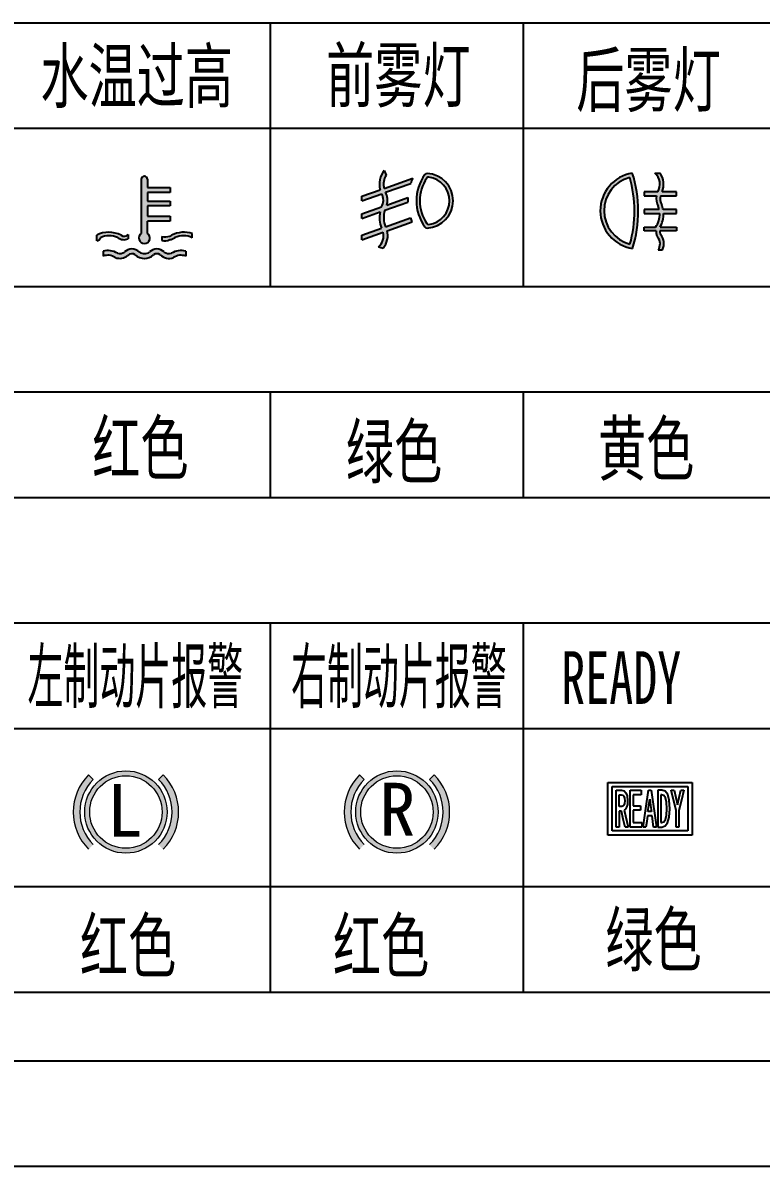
# Model space of a CAD drawing. Extents: x -188 to 653, y 38 to 632.
# Drawn here: x 118.1 to 188.2, y 38.5 to 146.9 of the extents above; entities that cross this region are included whole.
import ezdxf

# ---------------------------------------------------------------- set-up
doc = ezdxf.new("R2010")
doc.units = 0
doc.header["$LTSCALE"] = 5
doc.layers.add('1', color=1, linetype='CONTINUOUS', lineweight=5)
doc.layers.add('1轮廓实线层', color=7, linetype='CONTINUOUS')
doc.layers.add('2细线层', color=3, linetype='CONTINUOUS')
doc.styles.add('STYLE1', font='SIMHEI.TTF', dxfattribs={"width": 0.67})
doc.styles.add('STYLE2', font='', dxfattribs={"width": 0.67, "height": 5})
doc.styles.get('STYLE2').set_extended_font_data('FangSong')

msp = doc.modelspace()

# ---------------------------------------------------------------- hatches: boundary and pattern name
at = {"layer": '1', "ltscale": 10}
h = msp.add_hatch(color=1, dxfattribs=at)
h.paths.add_polyline_path([(124.804, 75.129), (124.362, 75.571, 0.1989124), (122.898, 72.035), (123.523, 72.035, -0.1989124)])
h.paths.add_polyline_path([(123.523, 72.035), (122.898, 72.035, 0.1989124), (124.362, 68.499), (124.804, 68.941, -0.1989124)])
h.paths.add_polyline_path([(124.46, 72.035), (123.991, 72.035, 0.4142136), (127.898, 68.129), (127.898, 68.598, -0.4142136)])
h.paths.add_polyline_path([(127.898, 75.473), (127.898, 75.941, 0.4142136), (123.991, 72.035), (124.46, 72.035, -0.4142136)])
h.paths.add_polyline_path([(127.898, 75.941), (127.898, 75.473, -0.4142136), (131.335, 72.035), (131.804, 72.035, 0.4142136)])
h.paths.add_polyline_path([(131.804, 72.035), (131.335, 72.035, -0.4142136), (127.898, 68.598), (127.898, 68.129, 0.4142136)])
h.paths.add_polyline_path([(132.898, 72.035), (132.273, 72.035, -0.1989124), (130.991, 68.941), (131.433, 68.499, 0.1989124)])
h.paths.add_polyline_path([(131.433, 75.571), (130.991, 75.129, -0.1989124), (132.273, 72.035), (132.898, 72.035, 0.1989124)])
h = msp.add_hatch(color=1, dxfattribs=at)
h.paths.add_polyline_path([(150.513, 75.129), (150.071, 75.571, 0.1989124), (148.607, 72.035), (149.232, 72.035, -0.1989124)])
h.paths.add_polyline_path([(149.232, 72.035), (148.607, 72.035, 0.1989124), (150.071, 68.499), (150.513, 68.941, -0.1989124)])
h.paths.add_polyline_path([(150.169, 72.035), (149.701, 72.035, 0.4142136), (153.607, 68.129), (153.607, 68.598, -0.4142136)])
h.paths.add_polyline_path([(153.607, 75.473), (153.607, 75.941, 0.4142136), (149.701, 72.035), (150.169, 72.035, -0.4142136)])
h.paths.add_polyline_path([(153.607, 75.941), (153.607, 75.473, -0.4142136), (157.044, 72.035), (157.513, 72.035, 0.4142136)])
h.paths.add_polyline_path([(157.513, 72.035), (157.044, 72.035, -0.4142136), (153.607, 68.598), (153.607, 68.129, 0.4142136)])
h.paths.add_polyline_path([(158.607, 72.035), (157.982, 72.035, -0.1989124), (156.7, 68.941), (157.142, 68.499, 0.1989124)])
h.paths.add_polyline_path([(157.142, 75.571), (156.7, 75.129, -0.1989124), (157.982, 72.035), (158.607, 72.035, 0.1989124)])
at = {"layer": '1轮廓实线层', "ltscale": 10}
h = msp.add_hatch(color=1, dxfattribs=at)
h.paths.add_polyline_path([(127.109, 126.517, 0.2880221), (128.123, 126.402), (128.123, 126.792, -0.3601125), (127.432, 126.724, 0.2444315), (125.124, 126.747), (125.124, 126.208, 0.3860206), (125.472, 126.494, -0.2159093)])
h.paths.add_polyline_path([(134.191, 126.494), (134.191, 126.892, 0.2048899), (132.231, 126.724, -0.0797668), (132.074, 126.652, -0.1568378), (131.31, 126.62), (131.31, 126.241, 0.1745432), (132.064, 126.314, 0.1409918), (132.554, 126.517, -0.2159093)])
h.paths.add_polyline_path([(131.137, 124.884, 0.2905086), (132.415, 124.616, -0.2567365), (133.569, 124.746), (133.569, 125.222, 0.2167543), (132.213, 125.022, -0.2406015), (131.524, 125.143, 0.4157905), (130.136, 125.143, -0.1783316), (129.649, 124.991), (129.649, 124.54, 0.2041712), (130.517, 124.879, -0.323937)])
h.paths.add_polyline_path([(128.782, 124.879, 0.2041712), (129.649, 124.54), (129.649, 124.991, -0.1783316), (129.163, 125.143, 0.4157905), (127.774, 125.143, -0.2406015), (127.086, 125.022, 0.2167543), (125.73, 125.222), (125.73, 124.746, -0.2567365), (126.883, 124.616, 0.2655919), (128.077, 124.809, -0.3840004)])
h.paths.add_polyline_path([(129.649, 128.083), (129.349, 128.083), (129.349, 126.908, 0.7366134), (129.649, 125.941)])
h.paths.add_polyline_path([(129.949, 126.908), (129.949, 128.083), (129.649, 128.083), (129.649, 125.941, 0.7366134)])
h.paths.add_polyline_path([(129.349, 128.083), (129.649, 128.083), (129.649, 132.34, 0.4142136), (129.349, 132.04)])
h.paths.add_polyline_path([(129.649, 128.083), (132.109, 128.083), (132.109, 128.533), (129.949, 128.533), (129.949, 129.508), (132.109, 129.508), (132.109, 129.958), (129.949, 129.958), (129.949, 130.798), (132.109, 130.798), (132.109, 131.248), (129.949, 131.248), (129.949, 132.04, 0.4142136), (129.649, 132.34)])
h = msp.add_hatch(color=2, dxfattribs=at)
h.paths.add_polyline_path([(175.689, 132.214, -0.0730135), (176.15, 128.958), (176.508, 128.958, 0.0005346), (176.508, 128.983), (176.508, 129.051, 0.0781365), (175.934, 132.633, 0.374285), (172.903, 128.958), (173.262, 128.958, -0.348195)])
h.paths.add_polyline_path([(175.958, 125.472, 0.0759762), (176.508, 128.958), (176.15, 128.958, -0.0687693), (175.709, 125.89, -0.3334625), (173.262, 128.958), (172.903, 128.958, 0.3609643)])
h.paths.add_polyline_path([(180.128, 128.958), (180.128, 129.167), (178.853, 129.167, 0.0469853), (178.725, 129.608, -0.2001197), (178.605, 130.481), (180.128, 130.481), (180.128, 130.84), (178.757, 130.84, 0.2692209), (178.556, 132.633), (178.074, 132.633, -0.3552725), (178.355, 130.84), (177.066, 130.84), (177.066, 130.481), (178.237, 130.481, 0.1785708), (178.4, 129.453, -0.0358103), (178.487, 129.167), (177.066, 129.167), (177.066, 128.958)])
h.paths.add_polyline_path([(178.894, 128.808), (180.128, 128.808), (180.128, 128.958), (177.066, 128.958), (177.066, 128.808), (178.535, 128.808, -0.1684256), (178.148, 127.493), (177.066, 127.493), (177.066, 127.135), (178.185, 127.135, 0.0494956), (178.22, 126.817, 0.1199863), (178.342, 126.562, -0.3362947), (178.388, 125.345), (178.801, 125.345, 0.2885095), (178.62, 126.789, -0.1199863), (178.571, 126.891, -0.0486958), (178.543, 127.135), (180.128, 127.135), (180.128, 127.493), (178.573, 127.493, 0.1407954)])
at = {"layer": '2细线层', "ltscale": 10}
h = msp.add_hatch(color=3, dxfattribs=at)
h.paths.add_polyline_path([(152.014, 131.038), (150.292, 130.423), (150.292, 130.001), (152.16, 130.668, -0.1377693), (152.317, 130.001), (152.714, 130.001, 0.1253099), (152.537, 130.803), (154.065, 131.349), (154.065, 131.771), (152.389, 131.172, -0.2081898), (152.582, 132.427), (152.412, 132.865, 0.249715)])
h.paths.add_polyline_path([(154.065, 131.771), (154.065, 131.349), (154.911, 131.651, -0.0263436), (155.111, 132.144)])
h.paths.add_polyline_path([(150.292, 128.753), (150.292, 128.331), (152.005, 128.943, 0.1450362), (152.149, 127.409, -0.0022456), (152.155, 127.398), (150.292, 126.733), (150.292, 126.312), (152.304, 127.03, -0.2840259), (151.853, 125.635), (152.297, 125.516, 0.2509815), (152.679, 127.164), (154.065, 127.659), (154.065, 128.081), (152.528, 127.531, -0.1752074), (152.455, 129.104), (154.065, 129.679), (154.065, 130.001), (153.788, 130.001), (152.65, 129.595, 0.0621005), (152.714, 130.001), (152.317, 130.001, -0.122672), (152.143, 129.414)])
h.paths.add_polyline_path([(155.044, 128.009, -0.0196534), (154.901, 128.379), (154.065, 128.081), (154.065, 127.659)])
h.paths.add_polyline_path([(154.635, 129.883, -0.0058701), (154.634, 130.001), (154.065, 130.001), (154.065, 129.679)])
h.paths.add_polyline_path([(154.065, 130.1), (154.065, 130.001), (154.634, 130.001, -0.0151363), (154.643, 130.307)])
h.paths.add_polyline_path([(153.788, 130.001), (154.065, 130.001), (154.065, 130.1)], flags=17)
h.paths.add_polyline_path([(156.435, 132.158, -0.2850692), (156.625, 132.245, -0.3777793), (158.603, 130.001), (158.933, 130.001, 0.3979886), (156.485, 132.589, 0.2554387), (156.256, 132.48, 0.1578273), (155.454, 130.001), (155.785, 130.001, -0.1475469)])
h.paths.add_polyline_path([(156.256, 127.522, 0.2554387), (156.485, 127.413, 0.3979886), (158.933, 130.001), (158.603, 130.001, -0.3777793), (156.625, 127.758, -0.2850692), (156.435, 127.845, -0.1475469), (155.785, 130.001), (155.454, 130.001, 0.1578273)])

# ---------------------------------------------------------------- linework, layer by layer
at = {"layer": '1', "color": 1}
for p, q in [((124.362, 75.571), (124.804, 75.129)), ((131.433, 75.571), (130.991, 75.129)), ((150.071, 75.571), (150.513, 75.129)), ((157.142, 75.571), (156.7, 75.129))]:
    msp.add_line(p, q, dxfattribs=at)
at = {"layer": '1', "color": 1, "linetype": 'ByBlock'}
for centre in [(127.898, 72.035), (153.607, 72.035)]:
    msp.add_circle(centre, 3.906, dxfattribs=at)
at = {"layer": '1', "color": 1}
for centre in [(127.898, 72.035), (153.607, 72.035)]:
    msp.add_circle(centre, 3.438, dxfattribs=at)
for centre, radius, start, end in [((127.898, 72.035), 5, 135, 225), ((127.898, 72.035), 4.375, 135, 225), ((127.898, 72.035), 4.375, 315, 45), ((127.898, 72.035), 5, 315, 45), ((153.607, 72.035), 5, 135, 225), ((153.607, 72.035), 4.375, 135, 225), ((153.607, 72.035), 4.375, 315, 45), ((153.607, 72.035), 5, 315, 45)]:
    msp.add_arc(centre, radius, start, end, dxfattribs=at)
at = {"layer": '1轮廓实线层', "ltscale": 10}
for p, q in [((-157.415, 146.873), (477.962, 146.873)), ((141.585, 146.873), (141.585, 121.873)), ((165.585, 146.873), (165.585, 121.873)), ((-157.415, 136.873), (478.011, 136.873)), ((-157.415, 121.873), (477.893, 121.873)), ((-139.609, 111.873), (477.997, 111.873)), ((141.585, 111.873), (141.585, 101.873)), ((165.585, 111.873), (165.585, 101.873)), ((-157.415, 101.873), (477.983, 101.873)), ((-157.415, 89.961), (453.938, 89.961)), ((141.585, 89.961), (141.585, 54.961)), ((165.585, 89.961), (165.585, 54.961)), ((-157.415, 79.961), (453.938, 79.961)), ((-157.415, 64.961), (453.817, 64.961)), ((-157.415, 54.961), (454.059, 54.961))]:
    msp.add_line(p, q, dxfattribs=at)
at = {"layer": '1轮廓实线层', "color": 3}
for p, q in [((152.412, 132.865), (152.582, 132.427)), ((152.389, 131.172), (155.111, 132.144)), ((152.537, 130.803), (154.92, 131.654)), ((150.292, 130.423), (152.014, 131.038)), ((150.292, 130.001), (152.16, 130.668)), ((150.292, 130.001), (150.292, 130.423)), ((152.65, 129.595), (154.643, 130.307)), ((150.292, 128.753), (152.143, 129.414)), ((152.455, 129.104), (154.635, 129.883)), ((150.292, 128.331), (152.005, 128.943)), ((150.292, 128.331), (150.292, 128.753)), ((152.528, 127.531), (154.901, 128.379)), ((152.679, 127.164), (155.044, 128.009)), ((150.292, 126.733), (152.155, 127.398)), ((150.292, 126.312), (152.304, 127.03)), ((150.292, 126.312), (150.292, 126.733)), ((151.853, 125.635), (152.297, 125.516)), ((173.618, 74.847), (181.618, 74.847)), ((173.618, 69.847), (173.618, 74.847)), ((181.618, 74.847), (181.618, 69.847)), ((174.018, 70.247), (174.018, 74.447)), ((174.018, 74.447), (181.218, 74.447)), ((174.412, 70.611), (174.412, 74.111)), ((174.412, 74.111), (174.924, 74.111)), ((174.924, 74.111), (175.155, 74.048)), ((175.155, 74.048), (175.338, 73.868)), ((175.338, 73.868), (175.457, 73.555)), ((175.748, 70.611), (175.748, 74.111)), ((175.748, 74.111), (176.778, 74.111)), ((176.778, 74.111), (176.778, 73.679)), ((177.213, 72.361), (177.467, 74.111)), ((177.467, 74.111), (177.713, 74.111)), ((177.713, 74.111), (178.223, 70.611)), ((178.726, 74.111), (178.367, 74.111)), ((178.367, 74.111), (178.367, 70.611)), ((179.068, 74.004), (178.726, 74.111)), ((179.304, 73.691), (179.068, 74.004)), ((179.613, 74.111), (179.9, 74.111)), ((180.083, 72.18), (179.613, 74.111)), ((179.9, 74.111), (180.063, 73.418)), ((180.373, 73.418), (180.533, 74.111)), ((180.533, 74.111), (180.823, 74.111)), ((180.823, 74.111), (180.589, 73.15)), ((181.218, 74.447), (181.218, 70.247)), ((174.683, 73.679), (174.872, 73.679)), ((174.683, 72.56), (174.683, 73.679)), ((174.872, 73.679), (175.034, 73.638)), ((175.034, 73.638), (175.143, 73.525)), ((175.139, 72.679), (175.045, 72.588)), ((175.204, 72.847), (175.139, 72.679)), ((175.143, 73.525), (175.205, 73.343)), ((175.225, 73.108), (175.204, 72.847)), ((175.205, 73.343), (175.225, 73.108)), ((175.469, 72.749), (175.389, 72.479)), ((175.457, 73.555), (175.496, 73.108)), ((175.496, 73.108), (175.469, 72.749)), ((176.019, 73.679), (176.019, 72.632)), ((176.778, 73.679), (176.019, 73.679)), ((177.425, 72.09), (177.507, 72.668)), ((177.507, 72.668), (177.59, 73.245)), ((177.59, 73.245), (177.673, 72.668)), ((177.673, 72.668), (177.757, 72.09)), ((178.716, 73.679), (178.638, 73.679)), ((178.638, 73.679), (178.638, 71.044)), ((178.927, 73.603), (178.716, 73.679)), ((179.078, 73.383), (178.927, 73.603)), ((179.168, 72.976), (179.078, 73.383)), ((179.198, 72.349), (179.168, 72.976)), ((179.441, 73.147), (179.304, 73.691)), ((179.487, 72.349), (179.441, 73.147)), ((180.063, 73.418), (180.226, 72.725)), ((180.226, 72.725), (180.373, 73.418)), ((180.589, 73.15), (180.354, 72.189)), ((174.935, 72.56), (174.683, 72.56)), ((174.683, 72.126), (174.683, 70.611)), ((174.9, 72.126), (174.683, 72.126)), ((175.08, 71.368), (174.9, 72.126)), ((175.045, 72.588), (174.935, 72.56)), ((175.28, 72.293), (175.164, 72.198)), ((175.164, 72.198), (175.55, 70.611)), ((175.389, 72.479), (175.28, 72.293)), ((176.019, 72.632), (176.724, 72.632)), ((176.724, 72.198), (176.019, 72.198)), ((176.019, 72.198), (176.019, 71.044)), ((176.724, 72.632), (176.724, 72.198)), ((176.959, 70.611), (177.213, 72.361)), ((177.366, 71.658), (177.3, 71.134)), ((177.813, 71.658), (177.366, 71.658)), ((177.757, 72.09), (177.425, 72.09)), ((177.88, 71.134), (177.813, 71.658)), ((179.078, 71.325), (179.168, 71.722)), ((179.168, 71.722), (179.198, 72.349)), ((179.436, 71.551), (179.487, 72.349)), ((180.083, 70.611), (180.083, 72.18)), ((180.354, 72.189), (180.354, 70.611)), ((174.683, 70.611), (174.412, 70.611)), ((175.261, 70.611), (175.08, 71.368)), ((175.55, 70.611), (175.261, 70.611)), ((176.832, 70.611), (175.748, 70.611)), ((176.019, 71.044), (176.832, 71.044)), ((176.832, 71.044), (176.832, 70.611)), ((177.234, 70.611), (176.959, 70.611)), ((177.3, 71.134), (177.234, 70.611)), ((177.946, 70.611), (177.88, 71.134)), ((178.223, 70.611), (177.946, 70.611)), ((178.367, 70.611), (178.726, 70.611)), ((178.638, 71.044), (178.716, 71.044)), ((178.716, 71.044), (178.927, 71.113)), ((178.726, 70.611), (179.041, 70.711)), ((178.927, 71.113), (179.078, 71.325)), ((179.041, 70.711), (179.283, 71.015)), ((179.283, 71.015), (179.436, 71.551)), ((180.354, 70.611), (180.083, 70.611)), ((181.618, 69.847), (173.618, 69.847)), ((181.218, 70.247), (174.018, 70.247))]:
    msp.add_line(p, q, dxfattribs=at)
at = {"layer": '1轮廓实线层', "color": 2}
for p, q in [((178.074, 132.633), (178.556, 132.633)), ((177.066, 130.84), (177.066, 130.481)), ((178.355, 130.84), (177.066, 130.84)), ((177.066, 130.481), (178.237, 130.481)), ((178.605, 130.481), (180.128, 130.481)), ((180.128, 130.84), (178.757, 130.84)), ((180.128, 130.481), (180.128, 130.84)), ((177.066, 129.167), (177.066, 128.808)), ((178.487, 129.167), (177.066, 129.167)), ((180.128, 129.167), (178.853, 129.167)), ((180.128, 128.808), (180.128, 129.167)), ((177.066, 128.808), (178.535, 128.808)), ((178.894, 128.808), (180.128, 128.808)), ((177.066, 127.135), (177.066, 127.493)), ((177.066, 127.493), (178.148, 127.493)), ((178.185, 127.135), (177.066, 127.135)), ((180.128, 127.135), (178.543, 127.135)), ((178.573, 127.493), (180.128, 127.493)), ((180.128, 127.493), (180.128, 127.135)), ((178.388, 125.345), (178.801, 125.345))]:
    msp.add_line(p, q, dxfattribs=at)
at = {"layer": '1轮廓实线层', "color": 1}
for p, q in [((129.349, 132.04), (129.349, 126.908)), ((129.949, 132.04), (129.949, 131.248)), ((129.949, 131.248), (132.109, 131.248)), ((132.109, 131.248), (132.109, 130.798)), ((132.109, 130.798), (129.949, 130.798)), ((129.949, 130.798), (129.949, 129.958)), ((129.949, 129.958), (132.109, 129.958)), ((132.109, 129.508), (129.949, 129.508)), ((129.949, 129.508), (129.949, 128.533)), ((132.109, 129.958), (132.109, 129.508)), ((129.949, 128.533), (132.109, 128.533)), ((132.109, 128.083), (129.949, 128.083)), ((129.949, 126.908), (129.949, 128.083)), ((132.109, 128.533), (132.109, 128.083)), ((134.191, 126.494), (134.191, 126.892)), ((125.124, 126.208), (125.124, 126.747)), ((128.123, 126.792), (128.123, 126.402)), ((131.31, 126.62), (131.31, 126.241)), ((125.73, 125.222), (125.73, 124.746)), ((133.569, 125.222), (133.569, 124.746))]:
    msp.add_line(p, q, dxfattribs=at)
at = {"layer": '1轮廓实线层', "ltscale": 5}
msp.add_line((-163.148, 48.453), (642.852, 48.453), dxfattribs=at)
at = {"layer": '1轮廓实线层', "color": 1}
for centre, radius, start, end in [((129.649, 132.04), 0.3, 0, 180), ((126.256, 124.517), 2.501, 61.95699, 116.89927), ((129.649, 126.471), 0.53, 124.49657, 55.50343), ((133.407, 124.517), 2.501, 71.72672, 118.04301), ((125.141, 126.543), 0.335, 267.23548, 351.66593), ((126.316, 124.698), 1.984, 66.4386, 115.17327), ((127.708, 127.267), 0.96, 231.38975, 295.66002), ((127.737, 127.176), 0.545, 235.95854, 315.17688), ((131.642, 127.825), 1.25, 254.56781, 290.22194), ((131.586, 127.325), 1.118, 255.66132, 295.26472), ((131.955, 127.267), 0.96, 276.50891, 308.61025), ((131.926, 127.176), 0.545, 285.79887, 304.04146), ((133.347, 124.698), 1.984, 64.82673, 113.5614), ((126.189, 123.632), 1.655, 57.16875, 106.08841), ((126.189, 123.632), 1.205, 54.77772, 112.37346), ((127.311, 125.757), 1.219, 249.44103, 308.93667), ((127.311, 125.757), 0.769, 252.92891, 307.04217), ((128.468, 124.453), 0.979, 44.84585, 135.15415), ((128.468, 124.453), 0.529, 53.67518, 137.70242), ((129.613, 125.728), 1.188, 225.59634, 272.82517), ((129.613, 125.728), 0.738, 232.37976, 272.82517), ((129.686, 125.728), 1.188, 267.17483, 314.40366), ((129.686, 125.728), 0.738, 267.17483, 307.62024), ((130.83, 124.453), 0.979, 44.84585, 135.15415), ((130.83, 124.453), 0.529, 54.52859, 126.32482), ((131.987, 125.757), 1.219, 225.76284, 290.55897), ((131.987, 125.757), 0.769, 232.95783, 287.07109), ((133.11, 123.632), 1.655, 73.91159, 122.83125), ((133.11, 123.632), 1.205, 67.62654, 125.22228)]:
    msp.add_arc(centre, radius, start, end, dxfattribs=at)
at = {"layer": '1轮廓实线层', "color": 3}
for centre, radius, start, end in [((153.928, 131.578), 1.988, 139.67686, 195.76036), ((153.928, 131.578), 1.592, 147.74462, 194.78625), ((159.684, 130.001), 4.23, 144.12457, 215.87543), ((156.471, 132.325), 0.265, 86.80796, 144.12457), ((156.341, 130.001), 2.592, 273.19204, 86.80796), ((159.684, 130.001), 5.05, 154.8929, 160.92902), ((159.684, 130.001), 3.9, 146.42698, 213.57302), ((156.6, 132.048), 0.198, 82.78211, 146.42698), ((156.341, 130.001), 2.261, 277.21789, 82.78211), ((151.051, 130.056), 1.267, 329.56784, 28.9193), ((151.051, 130.056), 1.664, 343.91449, 27.06852), ((159.684, 130.001), 5.05, 176.53128, 181.3453), ((154.666, 128.419), 2.315, 162.7856, 202.53669), ((154.666, 128.419), 2.711, 168.84545, 201.85513), ((159.684, 130.001), 5.05, 198.73212, 203.23577), ((150.949, 126.697), 1.395, 310.38744, 13.81112), ((150.949, 126.697), 1.395, 30.17544, 30.6901), ((150.949, 126.697), 1.792, 318.75268, 15.10931), ((156.471, 127.677), 0.265, 215.87543, 273.19204), ((156.6, 127.955), 0.198, 213.57302, 277.21789)]:
    msp.add_arc(centre, radius, start, end, dxfattribs=at)
at = {"layer": '1轮廓实线层', "color": 2}
for centre, radius, start, end in [((176.53, 129.055), 3.628, 99.44904, 260.92063), ((164.829, 129.017), 11.679, 342.33103, 18.03864), ((177.112, 131.564), 1.439, 329.78188, 48.0168), ((177.112, 131.564), 1.797, 336.24227, 36.51411), ((176.53, 129.055), 3.269, 104.9059, 255.46377), ((164.829, 129.017), 11.321, 343.96493, 16.40474), ((179.713, 130.188), 1.504, 168.75664, 209.2552), ((179.713, 130.188), 1.145, 165.16605, 210.43216), ((176.445, 128.709), 2.092, 12.64607, 20.84967), ((176.445, 128.709), 2.451, 10.77157, 21.53189), ((176.445, 128.709), 2.092, 324.48263, 2.72404), ((176.445, 128.709), 2.451, 330.26799, 2.32521), ((179.804, 127.153), 1.619, 180.64293, 191.97724), ((179.804, 127.153), 1.261, 180.8258, 191.97724), ((178.805, 126.941), 0.239, 191.97724, 219.34523), ((178.805, 126.941), 0.598, 191.97724, 219.34523), ((177.563, 125.923), 1.007, 324.99515, 39.34523), ((177.563, 125.923), 1.366, 334.97181, 39.34523)]:
    msp.add_arc(centre, radius, start, end, dxfattribs=at)
at = {"layer": '2细线层', "ltscale": 5}
msp.add_line((-188.148, 38.453), (652.852, 38.453), dxfattribs=at)

# ---------------------------------------------------------------- texts
at = {"layer": '1', "ltscale": 10, "style": 'STYLE1'}
for s, p in [('L', (126.101, 69.691)), ('R', (151.939, 69.807))]:
    msp.add_text(s, height=5, dxfattribs=at).set_placement(p)
at = {"layer": '2细线层', "style": 'STYLE2'}
for s, width, p in [('水温过高', 0.67, (119.783, 139.339)), ('前雾灯', 0.67, (146.886, 139.404)), ('后雾灯', 0.67, (170.62, 138.969)), ('红色', 0.67, (124.702, 104.068)), ('黄色', 0.67, (172.676, 104.008)), ('绿色', 0.67, (148.765, 103.736)), ('左制动片报警', 0.5, (118.561, 82.426)), ('右制动片报警', 0.5, (143.561, 82.426)), ('READY', 0.67, (169.186, 82.285)), ('绿色', 0.67, (173.377, 57.454)), ('红色', 0.67, (123.533, 56.872)), ('红色', 0.67, (147.533, 56.872))]:
    msp.add_text(s, height=5, dxfattribs=dict(at, width=width)).set_placement(p)

doc.saveas('drawing.dxf')
